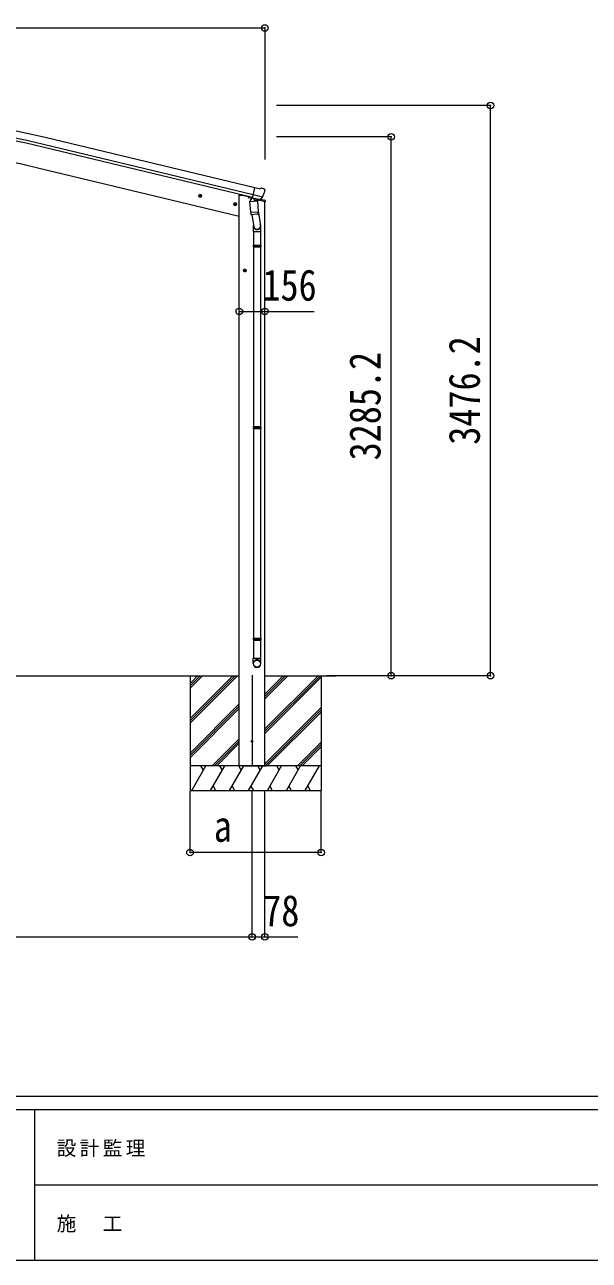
# Model space of a CAD drawing. Units: millimetres at full size, sheet at 1:40. Extents: x -11181 to 11305, y -7804 to 7716.
# Drawn here: x -4596 to -1152, y -7804 to -270 of the extents above; entities that cross this region are included whole.
import ezdxf
from ezdxf.enums import TextEntityAlignment as Align

# ---------------------------------------------------------------- set-up
doc = ezdxf.new("R2010")
doc.units = ezdxf.units.MM
doc.header["$LTSCALE"] = 40
doc.header["$PDMODE"] = 32
doc.header["$PDSIZE"] = 40
for name, color, linetype, lineweight in [('0-0_0', 7, 'Continuous', 9), ('0-1_本体', 4, 'Continuous', 9), ('0-2_部品', 7, 'Continuous', 9), ('0-8_PARTS2', 2, 'Continuous', 9), ('0-A_寸法', 6, 'Continuous', 9), ('F-0_240', 7, 'Continuous', 9)]:
    doc.layers.add(name, color=color, linetype=linetype, lineweight=lineweight)
doc.styles.add('ＭＳ ゴシック', font='')
doc.styles.get('ＭＳ ゴシック').set_extended_font_data('MS Gothic')

msp = doc.modelspace()

# ---------------------------------------------------------------- linework, layer by layer
at = {"layer": '0-0_0'}
for p, q in [((-8957.81, -4238.99), (-3287.66, -4238.99)), ((-3587.94, -4287.58), (-3539.33, -4238.98)), ((-3587.94, -4238.99), (-3587.94, -4938.98)), ((-3587.94, -4499.71), (-3327.21, -4238.99)), ((-3587.94, -4513.85), (-3313.06, -4238.99)), ((-3587.94, -4528), (-3298.92, -4238.99)), ((-3587.94, -4315.87), (-3511.06, -4238.99)), ((-3587.94, -4301.72), (-3525.2, -4238.99)), ((-3131.16, -4238.99), (-2699.78, -4238.99)), ((-3131.16, -4563.43), (-2806.71, -4238.99)), ((-3131.16, -4577.57), (-2792.56, -4238.99)), ((-3131.16, -4379.58), (-2990.56, -4238.99)), ((-3131.16, -4365.44), (-3004.7, -4238.99)), ((-3131.16, -4351.3), (-3018.84, -4238.99)), ((-3131.16, -4591.72), (-2787.94, -4248.5)), ((-2787.94, -4238.99), (-2787.94, -4938.98)), ((-3587.94, -4711.84), (-3287.16, -4411.07)), ((-3587.94, -4725.99), (-3287.16, -4425.21)), ((-3587.94, -4740.13), (-3287.16, -4439.35)), ((-3131.16, -4775.56), (-2787.94, -4432.35)), ((-3130.44, -4788.99), (-2787.94, -4446.49)), ((-3116.29, -4788.99), (-2787.94, -4460.63)), ((-3452.95, -4788.99), (-3287.16, -4623.2)), ((-3438.8, -4788.99), (-3287.16, -4637.34)), ((-3424.66, -4788.99), (-3287.16, -4651.48)), ((-2932.45, -4788.99), (-2787.94, -4644.48)), ((-2918.3, -4788.99), (-2787.94, -4658.62)), ((-2904.16, -4788.99), (-2787.94, -4672.76)), ((-2787.94, -4788.99), (-3587.94, -4788.99)), ((-3577.65, -4938.98), (-3491.05, -4788.99)), ((-3506.05, -4814.97), (-3521.05, -4788.98)), ((-3462.18, -4938.98), (-3375.58, -4788.99)), ((-3390.58, -4814.97), (-3405.58, -4788.99)), ((-3346.71, -4938.99), (-3260.11, -4788.99)), ((-3275.11, -4814.97), (-3290.11, -4788.99)), ((-3254.94, -4788.99), (-3120.94, -4788.99)), ((-3231.24, -4938.99), (-3144.64, -4788.99)), ((-3159.64, -4814.97), (-3174.64, -4788.98)), ((-3115.77, -4938.99), (-3029.17, -4788.99)), ((-3044.17, -4814.97), (-3059.17, -4788.99)), ((-3000.3, -4938.99), (-2913.69, -4788.99)), ((-2943.7, -4788.99), (-2928.7, -4814.97)), ((-2884.83, -4938.99), (-2798.22, -4788.99)), ((-3587.94, -4938.98), (-2787.94, -4938.98)), ((-3447.18, -4913.01), (-3432.18, -4938.98)), ((-3331.71, -4913), (-3316.71, -4938.99)), ((-3216.24, -4913.01), (-3201.24, -4938.99)), ((-3100.77, -4913.01), (-3085.77, -4938.99)), ((-2985.3, -4913.01), (-2970.3, -4938.99)), ((-2869.83, -4913.01), (-2854.83, -4938.99))]:
    msp.add_line(p, q, dxfattribs=at)
at = {"layer": '0-1_本体'}
for p, q in [((-3192.84, -1265.26), (-4471.94, -958.18)), ((-3206.85, -1323.6), (-4485.95, -1016.52)), ((-3202.92, -1307.24), (-4482.02, -1000.15)), ((-3287.41, -1438.99), (-4516.53, -1143.9)), ((-3287.41, -1438.99), (-4516.53, -1143.9)), ((-3287.41, -1309.6), (-3267.41, -1309.6)), ((-3287.41, -4788.99), (-3287.41, -1309.6)), ((-3267.41, -1309.6), (-3233.9, -1317.65)), ((-3131.91, -4788.99), (-3131.91, -1348.81))]:
    msp.add_line(p, q, dxfattribs=at)
for radius in [7073, 7029.83, 7013, 6882, 6882]:
    msp.add_arc((-6123.1, -7835.75), radius, 76.5, 103.5, dxfattribs=at)
at = {"layer": '0-2_部品'}
for p, q in [((-3166.5, -1269.85), (-3192.44, -1263.63)), ((-3166.5, -1269.85), (-3153.24, -1267.16)), ((-3138.76, -1270.34), (-3151.95, -1267.18)), ((-3135.67, -1272.59), (-3131.81, -1278.89)), ((-3535.57, -1310.5), (-3516.12, -1315.17)), ((-3527.98, -1305.64), (-3533.15, -1311.08)), ((-3528.18, -1322.56), (-3523.51, -1303.11)), ((-3520.68, -1307.39), (-3527.98, -1305.64)), ((-3523.72, -1320.03), (-3518.55, -1314.59)), ((-3518.55, -1314.59), (-3520.68, -1307.39)), ((-3314.26, -1373.91), (-3309.59, -1354.47)), ((-3233.88, -1317.11), (-3233.88, -1320.26)), ((-3211.84, -1329.5), (-3230.05, -1325.13)), ((-3222.58, -1347.03), (-3176.89, -1343.83)), ((-3217.9, -1413.87), (-3222.58, -1347.03)), ((-3208.16, -1325.26), (-3221.47, -1340.58)), ((-3221.47, -1340.58), (-3221.03, -1346.92)), ((-3207.22, -1325.2), (-3208.16, -1325.26)), ((-3204.13, -1327.67), (-3205.66, -1327.3)), ((-3167.43, -1336.48), (-3204.13, -1327.67)), ((-3145.5, -1321.47), (-3203.01, -1307.67)), ((-3198.18, -1329.49), (-3197.16, -1344.1)), ((-3169.97, -1338.49), (-3195.79, -1344.92)), ((-3178.67, -1340.65), (-3178.44, -1343.94)), ((-3176.89, -1343.83), (-3172.22, -1410.67)), ((-3165.06, -1336.95), (-3172.58, -1335.15)), ((-3129.33, -1349.31), (-3172.14, -1339.03)), ((-3169.27, -1336.71), (-3169.22, -1337.45)), ((-3165.9, -1336.85), (-3167.43, -1336.48)), ((-3162.35, -1336.38), (-3145.98, -1321.89)), ((-3158.57, -1333.03), (-3131.63, -1339.5)), ((-3131.45, -1281.17), (-3131.72, -1282.32)), ((-3129.33, -1342.42), (-3129.33, -1349.31)), ((-3321.65, -1361.86), (-3302.2, -1366.53)), ((-3314.06, -1356.99), (-3319.22, -1362.44)), ((-3306.76, -1358.75), (-3314.06, -1356.99)), ((-3309.79, -1371.39), (-3304.63, -1365.94)), ((-3304.63, -1365.94), (-3306.76, -1358.75)), ((-3217.9, -1413.87), (-3172.22, -1410.67)), ((-3217.89, -1413.86), (-3217, -1426.56)), ((-3173.2, -1425.28), (-3214.9, -1428.19)), ((-3211.36, -1427.94), (-3198.74, -1502.74)), ((-3172.57, -1405.55), (-3158.03, -1493.42)), ((-3171.36, -1423.14), (-3172.23, -1410.67)), ((-3171.75, -1424.5), (-3171.75, -1424.5)), ((-3201.88, -1495.92), (-3201.88, -1530.58)), ((-3155.88, -1530.58), (-3155.88, -1496.23)), ((-3201.88, -1530.58), (-3155.88, -1530.58)), ((-3199.88, -1530.58), (-3199.88, -1613.24)), ((-3157.88, -1530.58), (-3157.88, -1613.24)), ((-3201.88, -1615.24), (-3200.88, -1613.24)), ((-3201.88, -1615.24), (-3155.88, -1615.24)), ((-3201.88, -1615.24), (-3201.88, -1623.24)), ((-3201.88, -1623.24), (-3155.88, -1623.24)), ((-3201.88, -1623.24), (-3200.88, -1625.24)), ((-3200.88, -1613.24), (-3156.88, -1613.24)), ((-3200.88, -1625.24), (-3156.88, -1625.24)), ((-3199.88, -1625.24), (-3199.88, -2719.42)), ((-3157.88, -1625.24), (-3157.88, -2719.42)), ((-3155.88, -1615.24), (-3156.88, -1613.24)), ((-3263.39, -1769.1), (-3243.39, -1769.1)), ((-3257.14, -1762.6), (-3260.9, -1769.1)), ((-3249.64, -1762.6), (-3257.14, -1762.6)), ((-3253.39, -1779.1), (-3253.39, -1759.1)), ((-3245.89, -1769.1), (-3249.64, -1762.6)), ((-3249.64, -1775.6), (-3245.89, -1769.1)), ((-3201.88, -2721.42), (-3200.88, -2719.42)), ((-3201.88, -2721.42), (-3155.88, -2721.42)), ((-3201.88, -2721.42), (-3201.88, -2729.42)), ((-3201.88, -2729.42), (-3155.88, -2729.42)), ((-3201.88, -2729.42), (-3200.88, -2731.42)), ((-3200.88, -2719.42), (-3156.88, -2719.42)), ((-3200.88, -2731.42), (-3156.88, -2731.42)), ((-3199.88, -2731.42), (-3199.88, -4009.61)), ((-3157.88, -2731.42), (-3157.88, -4009.61)), ((-3155.88, -2721.42), (-3156.88, -2719.42)), ((-3201.88, -4011.61), (-3200.88, -4009.61)), ((-3201.88, -4011.61), (-3155.88, -4011.61)), ((-3201.88, -4011.61), (-3201.88, -4019.61)), ((-3201.88, -4019.61), (-3155.88, -4019.61)), ((-3201.88, -4019.61), (-3200.88, -4021.61)), ((-3200.88, -4009.61), (-3156.88, -4009.61)), ((-3200.88, -4021.61), (-3156.88, -4021.61)), ((-3199.88, -4021.61), (-3199.88, -4131.61)), ((-3157.88, -4021.61), (-3157.88, -4131.61)), ((-3155.88, -4011.61), (-3156.88, -4009.61)), ((-3201.88, -4165.75), (-3201.88, -4131.61)), ((-3201.88, -4131.61), (-3155.88, -4131.61)), ((-3155.88, -4165.75), (-3155.88, -4131.61))]:
    msp.add_line(p, q, dxfattribs=at)
for points in [[(-3197.86, -1329.08), (-3207.59, -1326.74), (-3192.44, -1263.63)], [(-3533.15, -1311.08), (-3531.01, -1318.28), (-3523.72, -1320.03)], [(-3197.86, -1329.08), (-3197.63, -1329.23), (-3172.86, -1335.17), (-3172.58, -1335.15)], [(-3145.23, -1320.9), (-3145.82, -1321.74), (-3145.98, -1321.89)], [(-3319.22, -1362.44), (-3317.09, -1369.64), (-3309.79, -1371.39)], [(-3155.88, -1615.24), (-3155.88, -1623.24), (-3156.88, -1625.24)], [(-3260.9, -1769.1), (-3257.14, -1775.6), (-3249.64, -1775.6)], [(-3155.88, -2721.42), (-3155.88, -2729.42), (-3156.88, -2731.42)], [(-3155.88, -4011.61), (-3155.88, -4019.61), (-3156.88, -4021.61)]]:
    msp.add_lwpolyline(points, dxfattribs=at)
for centre, radius in [((-3525.85, -1312.83), 8.5), ((-3525.85, -1312.83), 7.7), ((-3525.85, -1312.83), 6.5), ((-3311.93, -1364.19), 8.5), ((-3311.93, -1364.19), 7.7), ((-3311.93, -1364.19), 6.5), ((-3253.39, -1769.1), 8.5), ((-3253.39, -1769.1), 7.7), ((-3253.39, -1769.1), 6.5)]:
    msp.add_circle(centre, radius, dxfattribs=at)
at = {"layer": '0-2_部品', "color": 4}
msp.add_circle((-3209.66, -4638.99), 4.5, dxfattribs=at)
at = {"layer": '0-2_部品'}
for centre, radius, start, end in [((-3152.65, -1270.1), 3, 76.5, 101.5), ((-3139.93, -1275.2), 5, 31.5, 76.5), ((-3228.88, -1320.26), 5, 180, 256.5), ((-3205.55, -1326.81), 0.5, 221.23754, 256.5), ((-3198.78, -1329.57), 0.604, 7.79405, 79.40158), ((-3196.14, -1343.95), 1.03, 188.03431, 289.96103), ((-3170.21, -1337.52), 1, 284, 4), ((-3168.77, -1336.67), 0.5, 76.5, 184), ((-3165.78, -1336.36), 0.5, 256.5, 291.76246), ((-3328.53, -1235.07), 202.4, 334.90875, 346.5), ((-3132.33, -1342.42), 3, 0, 76.5), ((-3215.04, -1426.2), 2, 190.53157, 274), ((-3173.34, -1423.28), 2, 274, 322.59038), ((-3173.3, -1423.31), 1.95, 322.52234, 4.95983), ((-3185.88, -1496.23), 30, 0, 2.54858)]:
    msp.add_arc(centre, radius, start, end, dxfattribs=at)
for centre, major_axis, ratio, start_param, end_param in [((-3134.37, -1280.45), (1.57, -2.57), 0.99628, 0.7835347, 1.5707963), ((-3164.37, -1334.03), (0.73, -2.92), 0.997631, 5.8041905, 5.8929484), ((-3164.4, -1333.9), (-2.63, 3.16), 0.650902, 2.1145521, 2.1873627), ((-3164.34, -1334.13), (0.73, -2.92), 0.997631, 5.965759, 6.7621801), ((-3178.88, -1495.92), (-23, 0), 0.996195, 6.0000678, 10.0103449), ((-3178.88, -1495.92), (-21, 0), 0.996195, 0.3319459, 3.3482706), ((-3178.88, -4164.01), (23, 0), 0.996195, 6.2831853, 9.424778), ((-3178.88, -4165.75), (23, 0), 0.996195, 6.2831853, 9.424778), ((-3178.88, -4165.75), (0, -23.43), 0.981806, 4.712389, 7.8539816)]:
    msp.add_ellipse(centre, major_axis=major_axis, ratio=ratio, start_param=start_param, end_param=end_param, dxfattribs=at)
msp.add_ellipse((-3178.88, -4165.75), major_axis=(-21, 0), ratio=0.996195, dxfattribs=at)
at = {"layer": '0-8_PARTS2', "color": 6}
msp.add_line((-9114.31, -289.98), (-3131.29, -289.98), dxfattribs=at)
at = {"layer": '0-8_PARTS2'}
msp.add_line((-3209.66, -4236.49), (-3209.66, -4791.49), dxfattribs=at)
at = {"layer": '0-A_寸法'}
for p, q in [((-3131.29, -289.98), (-3131.29, -1092.32)), ((-1754.71, -762.75), (-3061.14, -762.75)), ((-1754.71, -4238.99), (-1754.71, -762.75)), ((-2360.69, -953.75), (-3061.14, -953.75)), ((-2360.69, -4238.99), (-2360.69, -953.75)), ((-3287.16, -2017.74), (-3131.16, -2017.74)), ((-3131.16, -2017.74), (-2831.16, -2017.74)), ((-2360.69, -4238.99), (-2754.93, -4238.99)), ((-1754.71, -4238.99), (-2360.69, -4238.99)), ((-3587.94, -5316.89), (-3587.94, -4942.48)), ((-3209.16, -5831.87), (-3209.16, -4942.48)), ((-3131.16, -5831.87), (-3131.16, -4942.48)), ((-2787.94, -5316.89), (-2787.94, -4942.48)), ((-2787.94, -5316.89), (-3587.94, -5316.89)), ((-9036.54, -5831.87), (-3209.16, -5831.87)), ((-3209.16, -5831.87), (-3131.16, -5831.87)), ((-3131.16, -5831.87), (-2931.16, -5831.87))]:
    msp.add_line(p, q, dxfattribs=at)
for p in [(-3131.29, -289.98), (-1754.71, -762.75), (-2360.69, -953.75), (-3287.16, -2017.74), (-3131.16, -2017.74), (-2360.69, -4238.99), (-1754.71, -4238.99), (-3587.94, -5316.89), (-2787.94, -5316.89), (-3209.16, -5831.87), (-3131.16, -5831.87)]:
    msp.add_point(p, dxfattribs=at)
at = {"layer": 'F-0_240', "color": 5}
for p, q in [((-11180.61, -6803.54), (10739.39, -6803.54)), ((-11180.61, -6883.54), (7183.72, -6883.54)), ((-4536.28, -6883.54), (-4536.28, -7803.54)), ((-4536.28, -7343.54), (3663.72, -7343.54)), ((-11180.61, -7803.54), (10739.39, -7803.54))]:
    msp.add_line(p, q, dxfattribs=at)

# ---------------------------------------------------------------- texts
at = {"layer": '0-A_寸法', "color": 7, "style": 'ＭＳ ゴシック', "width": 0.85}
for s, p in [('156', (-3146.16, -2009.74)), ('a', (-3442.94, -5308.89)), ('78', (-3141.16, -5823.87))]:
    msp.add_text(s, height=190.6, dxfattribs=at).set_placement(p, align=Align.BOTTOM_LEFT)
for s, p in [('3476.2', (-1762.71, -2830.87)), ('3285.2', (-2368.69, -2926.37))]:
    msp.add_text(s, height=190.6, rotation=90, dxfattribs=at).set_placement(p, align=Align.BOTTOM_LEFT)
at = {"layer": 'F-0_240', "char_height": 87.98, "attachment_point": 7, "style": 'ＭＳ ゴシック'}
for s, insert in [('\\T1.17;設計監理', (-4401.18, -7173.54)), ('\\T1.17;施\u3000工', (-4401.18, -7633.54))]:
    msp.add_mtext(s, dxfattribs=dict(at, insert=insert))

doc.saveas('drawing.dxf')
